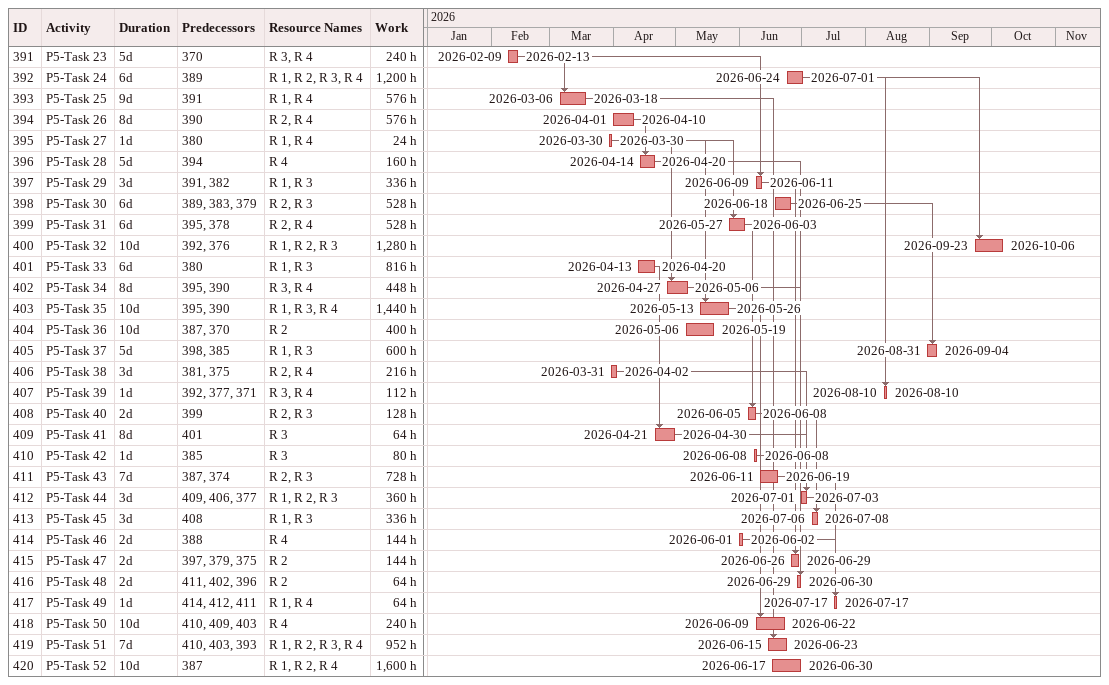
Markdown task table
| ID | Task | Duration | Start | Finish | Predecessors | Resources | Work (h) |
|---|---|---|---|---|---|---|---|
| 391 | P5-Task 23 | 5d | 2026-02-09 | 2026-02-13 | 370 | R 3, R 4 | 240 |
| 392 | P5-Task 24 | 6d | 2026-06-24 | 2026-07-01 | 389 | R 1, R 2, R 3, R 4 | 1200 |
| 393 | P5-Task 25 | 9d | 2026-03-06 | 2026-03-18 | 391 | R 1, R 4 | 576 |
| 394 | P5-Task 26 | 8d | 2026-04-01 | 2026-04-10 | 390 | R 2, R 4 | 576 |
| 395 | P5-Task 27 | 1d | 2026-03-30 | 2026-03-30 | 380 | R 1, R 4 | 24 |
| 396 | P5-Task 28 | 5d | 2026-04-14 | 2026-04-20 | 394 | R 4 | 160 |
| 397 | P5-Task 29 | 3d | 2026-06-09 | 2026-06-11 | 391, 382 | R 1, R 3 | 336 |
| 398 | P5-Task 30 | 6d | 2026-06-18 | 2026-06-25 | 389, 383, 379 | R 2, R 3 | 528 |
| 399 | P5-Task 31 | 6d | 2026-05-27 | 2026-06-03 | 395, 378 | R 2, R 4 | 528 |
| 400 | P5-Task 32 | 10d | 2026-09-23 | 2026-10-06 | 392, 376 | R 1, R 2, R 3 | 1280 |
| 401 | P5-Task 33 | 6d | 2026-04-13 | 2026-04-20 | 380 | R 1, R 3 | 816 |
| 402 | P5-Task 34 | 8d | 2026-04-27 | 2026-05-06 | 395, 390 | R 3, R 4 | 448 |
| 403 | P5-Task 35 | 10d | 2026-05-13 | 2026-05-26 | 395, 390 | R 1, R 3, R 4 | 1440 |
| 404 | P5-Task 36 | 10d | 2026-05-06 | 2026-05-19 | 387, 370 | R 2 | 400 |
| 405 | P5-Task 37 | 5d | 2026-08-31 | 2026-09-04 | 398, 385 | R 1, R 3 | 600 |
| 406 | P5-Task 38 | 3d | 2026-03-31 | 2026-04-02 | 381, 375 | R 2, R 4 | 216 |
| 407 | P5-Task 39 | 1d | 2026-08-10 | 2026-08-10 | 392, 377, 371 | R 3, R 4 | 112 |
| 408 | P5-Task 40 | 2d | 2026-06-05 | 2026-06-08 | 399 | R 2, R 3 | 128 |
| 409 | P5-Task 41 | 8d | 2026-04-21 | 2026-04-30 | 401 | R 3 | 64 |
| 410 | P5-Task 42 | 1d | 2026-06-08 | 2026-06-08 | 385 | R 3 | 80 |
| 411 | P5-Task 43 | 7d | 2026-06-11 | 2026-06-19 | 387, 374 | R 2, R 3 | 728 |
| 412 | P5-Task 44 | 3d | 2026-07-01 | 2026-07-03 | 409, 406, 377 | R 1, R 2, R 3 | 360 |
| 413 | P5-Task 45 | 3d | 2026-07-06 | 2026-07-08 | 408 | R 1, R 3 | 336 |
| 414 | P5-Task 46 | 2d | 2026-06-01 | 2026-06-02 | 388 | R 4 | 144 |
| 415 | P5-Task 47 | 2d | 2026-06-26 | 2026-06-29 | 397, 379, 375 | R 2 | 144 |
| 416 | P5-Task 48 | 2d | 2026-06-29 | 2026-06-30 | 411, 402, 396 | R 2 | 64 |
| 417 | P5-Task 49 | 1d | 2026-07-17 | 2026-07-17 | 414, 412, 411 | R 1, R 4 | 64 |
| 418 | P5-Task 50 | 10d | 2026-06-09 | 2026-06-22 | 410, 409, 403 | R 4 | 240 |
| 419 | P5-Task 51 | 7d | 2026-06-15 | 2026-06-23 | 410, 403, 393 | R 1, R 2, R 3, R 4 | 952 |
| 420 | P5-Task 52 | 10d | 2026-06-17 | 2026-06-30 | 387 | R 1, R 2, R 4 | 1600 |
